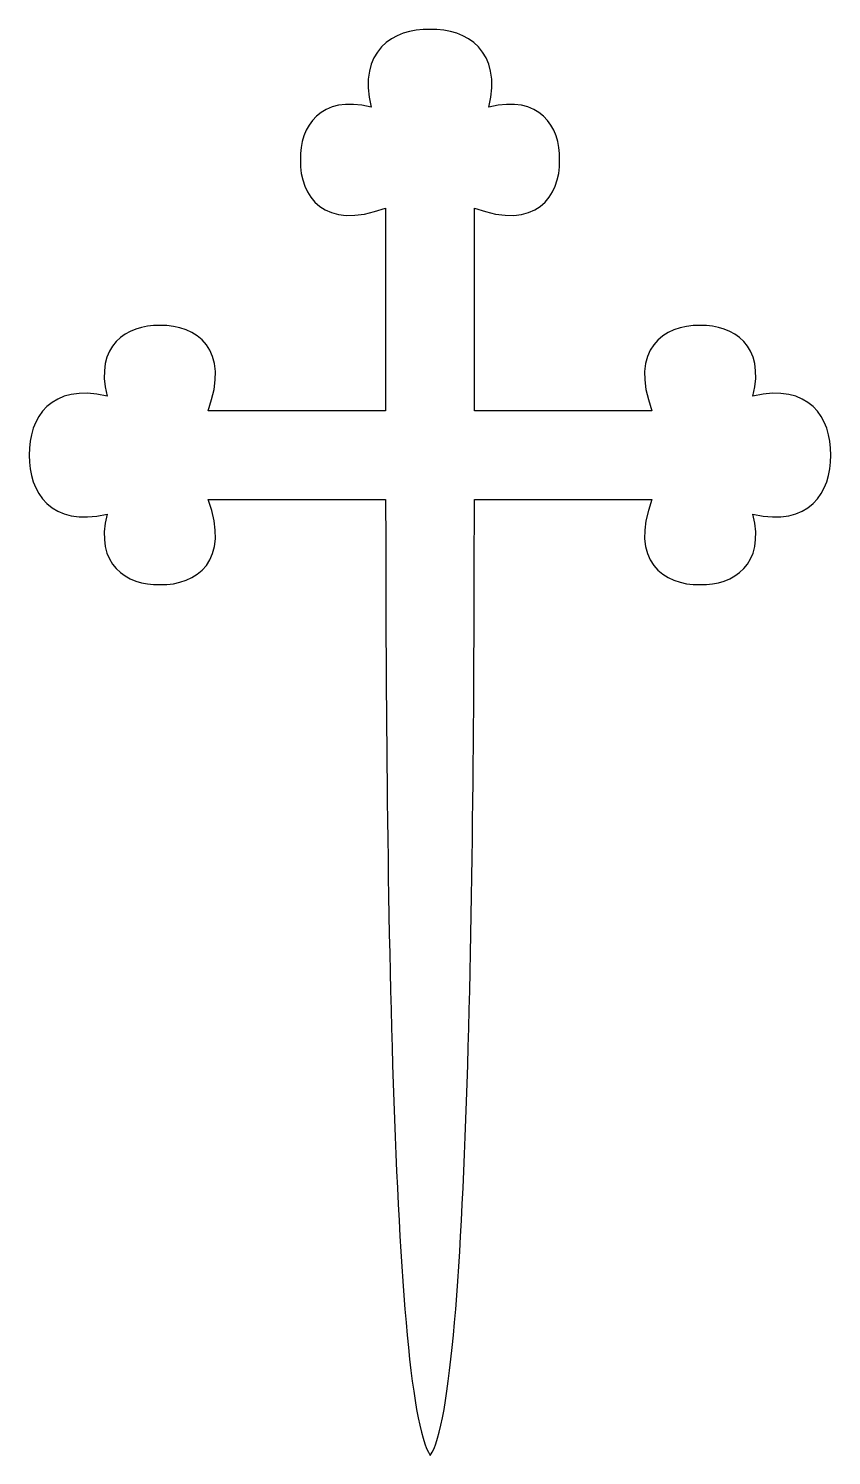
# Model space of a CAD drawing. Header units: centimetres. Extents: x -5.9 to 5.9, y -10.5 to 10.5.
import ezdxf

# ---------------------------------------------------------------- set-up
doc = ezdxf.new("R2010")
doc.units = ezdxf.units.CM
doc.header["$MEASUREMENT"] = 0
doc.layers.add('Layer 1', color=7, linetype='Continuous')

msp = doc.modelspace()

# ---------------------------------------------------------------- linework, layer by layer
at = {"layer": 'Layer 1'}
msp.add_open_spline([(-3.25877, 3.54677), (-2.92166, 2.64557), (-3.42588, 2.28431), (-3.96486, 2.2959), (-3.96486, 2.2959), (-4.45833, 2.28542), (-4.92585, 2.58768), (-4.74141, 3.33235), (-4.74141, 3.33235), (-5.56043, 3.13431), (-5.89367, 3.65202), (-5.88206, 4.19775), (-5.88206, 4.19775), (-5.89368, 4.74446), (-5.56046, 5.26108), (-4.74141, 5.06413), (-4.74141, 5.06413), (-4.9258, 5.80785), (-4.45839, 6.11109), (-3.96486, 6.10048), (-3.96486, 6.10048), (-3.42588, 6.11207), (-2.92171, 5.75086), (-3.25882, 4.84972), (-3.25882, 4.84972), (-3.25882, 4.84972), (-0.65093, 4.84971), (-0.65093, 4.84971), (-0.65093, 4.84971), (-0.65093, 4.84971), (-0.65093, 7.82558), (-0.65093, 7.82558), (-0.65093, 7.82558), (-1.5521, 7.48842), (-1.91429, 7.99261), (-1.90275, 8.53154), (-1.90275, 8.53154), (-1.91331, 9.02517), (-1.61007, 9.49259), (-0.86537, 9.30711), (-0.86537, 9.30711), (-1.06341, 10.12626), (-0.54565, 10.46038), (0.00003, 10.44781), (0.00003, 10.44781), (0.54579, 10.46038), (1.06342, 10.12621), (0.86543, 9.30711), (0.86543, 9.30711), (1.61013, 9.49264), (1.91339, 9.02512), (1.90276, 8.53154), (1.90276, 8.53154), (1.9144, 7.99261), (1.55216, 7.48839), (0.65096, 7.82553), (0.65096, 7.82553), (0.65096, 7.82553), (0.65101, 4.84971), (0.65101, 4.84971), (0.65101, 4.84971), (0.65101, 4.84971), (3.25879, 4.84971), (3.25879, 4.84971), (3.25879, 4.84971), (2.92174, 5.75085), (3.42688, 6.11204), (3.96483, 6.10047), (3.96483, 6.10047), (4.45841, 6.11116), (4.92588, 5.80779), (4.74138, 5.06412), (4.74138, 5.06412), (5.56045, 5.26113), (5.89367, 4.7444), (5.88208, 4.19774), (5.88208, 4.19774), (5.89367, 3.65206), (5.56048, 3.1343), (4.74138, 3.33234), (4.74138, 3.33234), (4.92595, 2.5877), (4.45836, 2.28538), (3.96483, 2.29589), (3.96483, 2.29589), (3.42693, 2.28435), (2.92174, 2.64556), (3.25879, 3.54671), (3.25879, 3.54671), (3.25879, 3.54671), (0.651, 3.54676), (0.651, 3.54676), (0.651, 3.54676), (0.651, -0.75129), (0.60848, -9.6247), (0.00483, -10.48917), (0.00483, -10.48917), (-0.59779, -9.62464), (-0.65097, -0.75134), (-0.65097, 3.54671), (-0.65097, 3.54671), (-0.65097, 3.54671), (-3.25877, 3.54677), (-3.25877, 3.54677)], degree=3, knots=[0, 0, 0, 0, 0.03703704, 0.03703704, 0.03703704, 0.03703704, 0.07407407, 0.07407407, 0.07407407, 0.07407407, 0.11111111, 0.11111111, 0.11111111, 0.11111111, 0.14814815, 0.14814815, 0.14814815, 0.14814815, 0.18518519, 0.18518519, 0.18518519, 0.18518519, 0.22222222, 0.22222222, 0.22222222, 0.22222222, 0.25925926, 0.25925926, 0.25925926, 0.25925926, 0.2962963, 0.2962963, 0.2962963, 0.2962963, 0.33333333, 0.33333333, 0.33333333, 0.33333333, 0.37037037, 0.37037037, 0.37037037, 0.37037037, 0.40740741, 0.40740741, 0.40740741, 0.40740741, 0.44444444, 0.44444444, 0.44444444, 0.44444444, 0.48148148, 0.48148148, 0.48148148, 0.48148148, 0.51851852, 0.51851852, 0.51851852, 0.51851852, 0.55555556, 0.55555556, 0.55555556, 0.55555556, 0.59259259, 0.59259259, 0.59259259, 0.59259259, 0.62962963, 0.62962963, 0.62962963, 0.62962963, 0.66666667, 0.66666667, 0.66666667, 0.66666667, 0.7037037, 0.7037037, 0.7037037, 0.7037037, 0.74074074, 0.74074074, 0.74074074, 0.74074074, 0.77777778, 0.77777778, 0.77777778, 0.77777778, 0.81481481, 0.81481481, 0.81481481, 0.81481481, 0.85185185, 0.85185185, 0.85185185, 0.85185185, 0.88888889, 0.88888889, 0.88888889, 0.88888889, 0.92592593, 0.92592593, 0.92592593, 0.92592593, 1, 1, 1, 1], dxfattribs=at)

doc.saveas('drawing.dxf')
